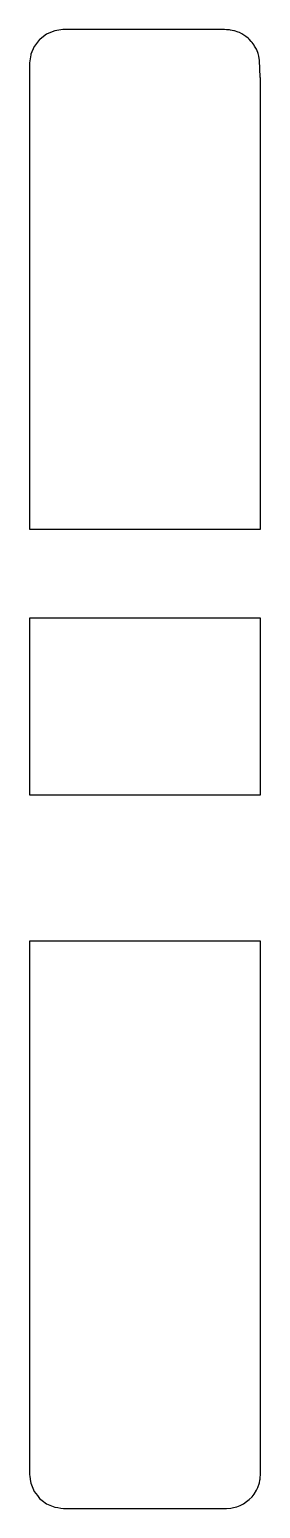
# Model space of a CAD drawing. Header units: metres. Extents: x 2.4 to 16, y -16 to 71.
import ezdxf

# ---------------------------------------------------------------- set-up
doc = ezdxf.new("R2010")
doc.units = ezdxf.units.M

msp = doc.modelspace()

# ---------------------------------------------------------------- linework, layer by layer
for p, q in [((3.4, 70.732), (3.018, 70.439)), ((3.438, 70.748), (3.4, 70.732)), ((3.882, 70.932), (3.438, 70.748)), ((4.359, 70.995), (3.882, 70.932)), ((4.4, 71), (4.359, 70.995)), ((12.661, 71), (4.4, 71)), ((13.039, 71), (12.661, 71)), ((13.54, 71), (13.039, 71)), ((13.623, 71), (13.54, 71)), ((13.693, 71), (13.623, 71)), ((13.754, 71), (13.693, 71)), ((13.81, 71), (13.754, 71)), ((13.861, 71), (13.81, 71)), ((13.883, 71), (13.861, 71)), ((13.992, 70.994), (13.883, 71)), ((14.179, 70.981), (13.992, 70.994)), ((14.237, 70.97), (14.179, 70.981)), ((14.432, 70.931), (14.237, 70.97)), ((14.465, 70.924), (14.432, 70.931)), ((14.477, 70.922), (14.465, 70.924)), ((14.684, 70.848), (14.477, 70.922)), ((14.757, 70.82), (14.684, 70.848)), ((14.911, 70.74), (14.757, 70.82)), ((15.022, 70.677), (14.911, 70.74)), ((15.134, 70.598), (15.022, 70.677)), ((15.269, 70.493), (15.134, 70.598)), ((15.338, 70.428), (15.269, 70.493)), ((2.668, 70), (2.484, 69.556)), ((2.693, 70.033), (2.668, 70)), ((2.986, 70.414), (2.693, 70.033)), ((3.018, 70.439), (2.986, 70.414)), ((15.461, 70.3), (15.338, 70.428)), ((15.51, 70.242), (15.461, 70.3)), ((15.626, 70.084), (15.51, 70.242)), ((15.658, 70.032), (15.626, 70.084)), ((15.759, 69.848), (15.658, 70.032)), ((15.78, 69.803), (15.759, 69.848)), ((15.858, 69.597), (15.78, 69.803)), ((2.405, 69.041), (2.4, 69)), ((2.4, 69), (2.4, 68.612)), ((2.468, 69.518), (2.405, 69.041)), ((2.484, 69.556), (2.468, 69.518)), ((15.901, 69.429), (15.858, 69.597)), ((15.938, 69.184), (15.901, 69.429)), ((15.992, 68.199), (15.938, 69.184)), ((2.4, 68.612), (2.4, 68.579)), ((2.4, 68.579), (2.4, 68.541)), ((2.4, 68.541), (2.4, 68.504)), ((2.4, 68.504), (2.4, 66.303)), ((15.997, 68.135), (15.992, 68.199)), ((16, 68.081), (15.997, 68.135)), ((16, 67.778), (16, 68.081)), ((16, 66.593), (16, 67.778)), ((2.4, 66.303), (2.4, 51.723)), ((16, 49.897), (16, 66.593)), ((2.4, 51.723), (2.4, 49.897)), ((2.4, 49.897), (2.4, 47.136)), ((16, 47.136), (16, 49.897)), ((2.4, 47.136), (2.4, 45.028)), ((16, 45.028), (16, 47.136)), ((2.4, 45.028), (2.4, 43.131)), ((16, 41.613), (16, 45.028)), ((2.4, 43.131), (2.4, 41.613)), ((2.4, 41.613), (10.637, 41.613)), ((10.637, 41.613), (16, 41.613)), ((16, 41.613), (16, 41.613)), ((7.763, 36.368), (2.4, 36.368)), ((2.4, 36.368), (2.4, 34.505)), ((16, 36.368), (7.763, 36.368)), ((16, 32.953), (16, 36.368)), ((2.4, 34.505), (2.4, 32.953)), ((2.4, 32.953), (2.4, 30.162)), ((16, 26.122), (16, 32.953)), ((16, 32.953), (16, 32.953)), ((2.4, 30.162), (2.4, 26.024)), ((16, 26.024), (16, 26.122)), ((2.4, 26.024), (2.4, 26.002)), ((2.4, 26.002), (2.4, 25.976)), ((2.4, 25.976), (2.477, 25.976)), ((2.477, 25.976), (16, 25.976)), ((16, 25.976), (16, 26.024)), ((15.923, 17.364), (2.4, 17.364)), ((2.4, 17.364), (2.4, 17.342)), ((2.4, 17.342), (2.4, 17.315)), ((2.4, 17.315), (2.4, 13.188)), ((16, 17.364), (15.923, 17.364)), ((16, 17.315), (16, 17.364)), ((16, 13.188), (16, 17.315)), ((2.4, 13.188), (2.4, 11.099)), ((16, 9.53), (16, 13.188)), ((2.4, 11.099), (2.4, 8.769)), ((2.4, 8.769), (2.4, 6.344)), ((16, 7.284), (16, 9.53)), ((16, -6.133), (16, 7.284)), ((2.4, 6.344), (2.4, 6.221)), ((2.4, 6.221), (2.4, 1.955)), ((2.4, 1.955), (2.4, 1.698)), ((2.4, 1.698), (2.4, 1.461)), ((2.4, 1.461), (2.4, 1.266)), ((2.4, 1.266), (2.4, -7.776)), ((16, -10.699), (16, -6.133)), ((2.4, -7.776), (2.4, -8.137)), ((2.4, -8.137), (2.4, -8.371)), ((2.4, -8.371), (2.4, -13.98)), ((16, -10.961), (16, -10.699)), ((16, -11.246), (16, -10.961)), ((16, -11.533), (16, -11.246)), ((16, -11.66), (16, -11.533)), ((16, -11.78), (16, -11.66)), ((16, -12.052), (16, -11.78)), ((16, -12.169), (16, -12.052)), ((16, -12.052), (16, -12.052)), ((16, -12.41), (16, -12.169)), ((16, -12.608), (16, -12.41)), ((16, -14), (16, -12.608)), ((2.4, -13.98), (2.4, -14)), ((2.4, -14), (2.408, -14.127)), ((2.408, -14.127), (2.455, -14.415)), ((2.455, -14.415), (2.468, -14.518)), ((2.468, -14.518), (2.588, -14.808)), ((15.769, -14.932), (15.838, -14.765)), ((15.838, -14.765), (15.94, -14.485)), ((15.94, -14.485), (15.968, -14.328)), ((15.968, -14.328), (15.978, -14.277)), ((15.978, -14.277), (15.988, -14.203)), ((15.988, -14.203), (16, -14)), ((2.588, -14.808), (2.668, -15)), ((2.668, -15), (2.859, -15.249)), ((2.859, -15.249), (2.986, -15.414)), ((2.986, -15.414), (3.151, -15.541)), ((3.151, -15.541), (3.401, -15.733)), ((14.998, -15.733), (15.184, -15.602)), ((15.184, -15.602), (15.344, -15.479)), ((15.344, -15.479), (15.509, -15.309)), ((15.509, -15.309), (15.625, -15.157)), ((15.625, -15.157), (15.769, -14.932)), ((3.401, -15.733), (3.593, -15.812)), ((3.593, -15.812), (3.882, -15.932)), ((3.882, -15.932), (4.057, -15.955)), ((4.057, -15.955), (4.235, -15.984)), ((4.235, -15.984), (4.4, -16)), ((4.4, -16), (11.781, -16)), ((11.781, -16), (14, -16)), ((14, -16), (14.259, -15.978)), ((14.259, -15.978), (14.414, -15.954)), ((14.414, -15.954), (14.605, -15.905)), ((14.605, -15.905), (14.81, -15.82)), ((14.81, -15.82), (14.998, -15.733))]:
    msp.add_line(p, q)

doc.saveas('drawing.dxf')
